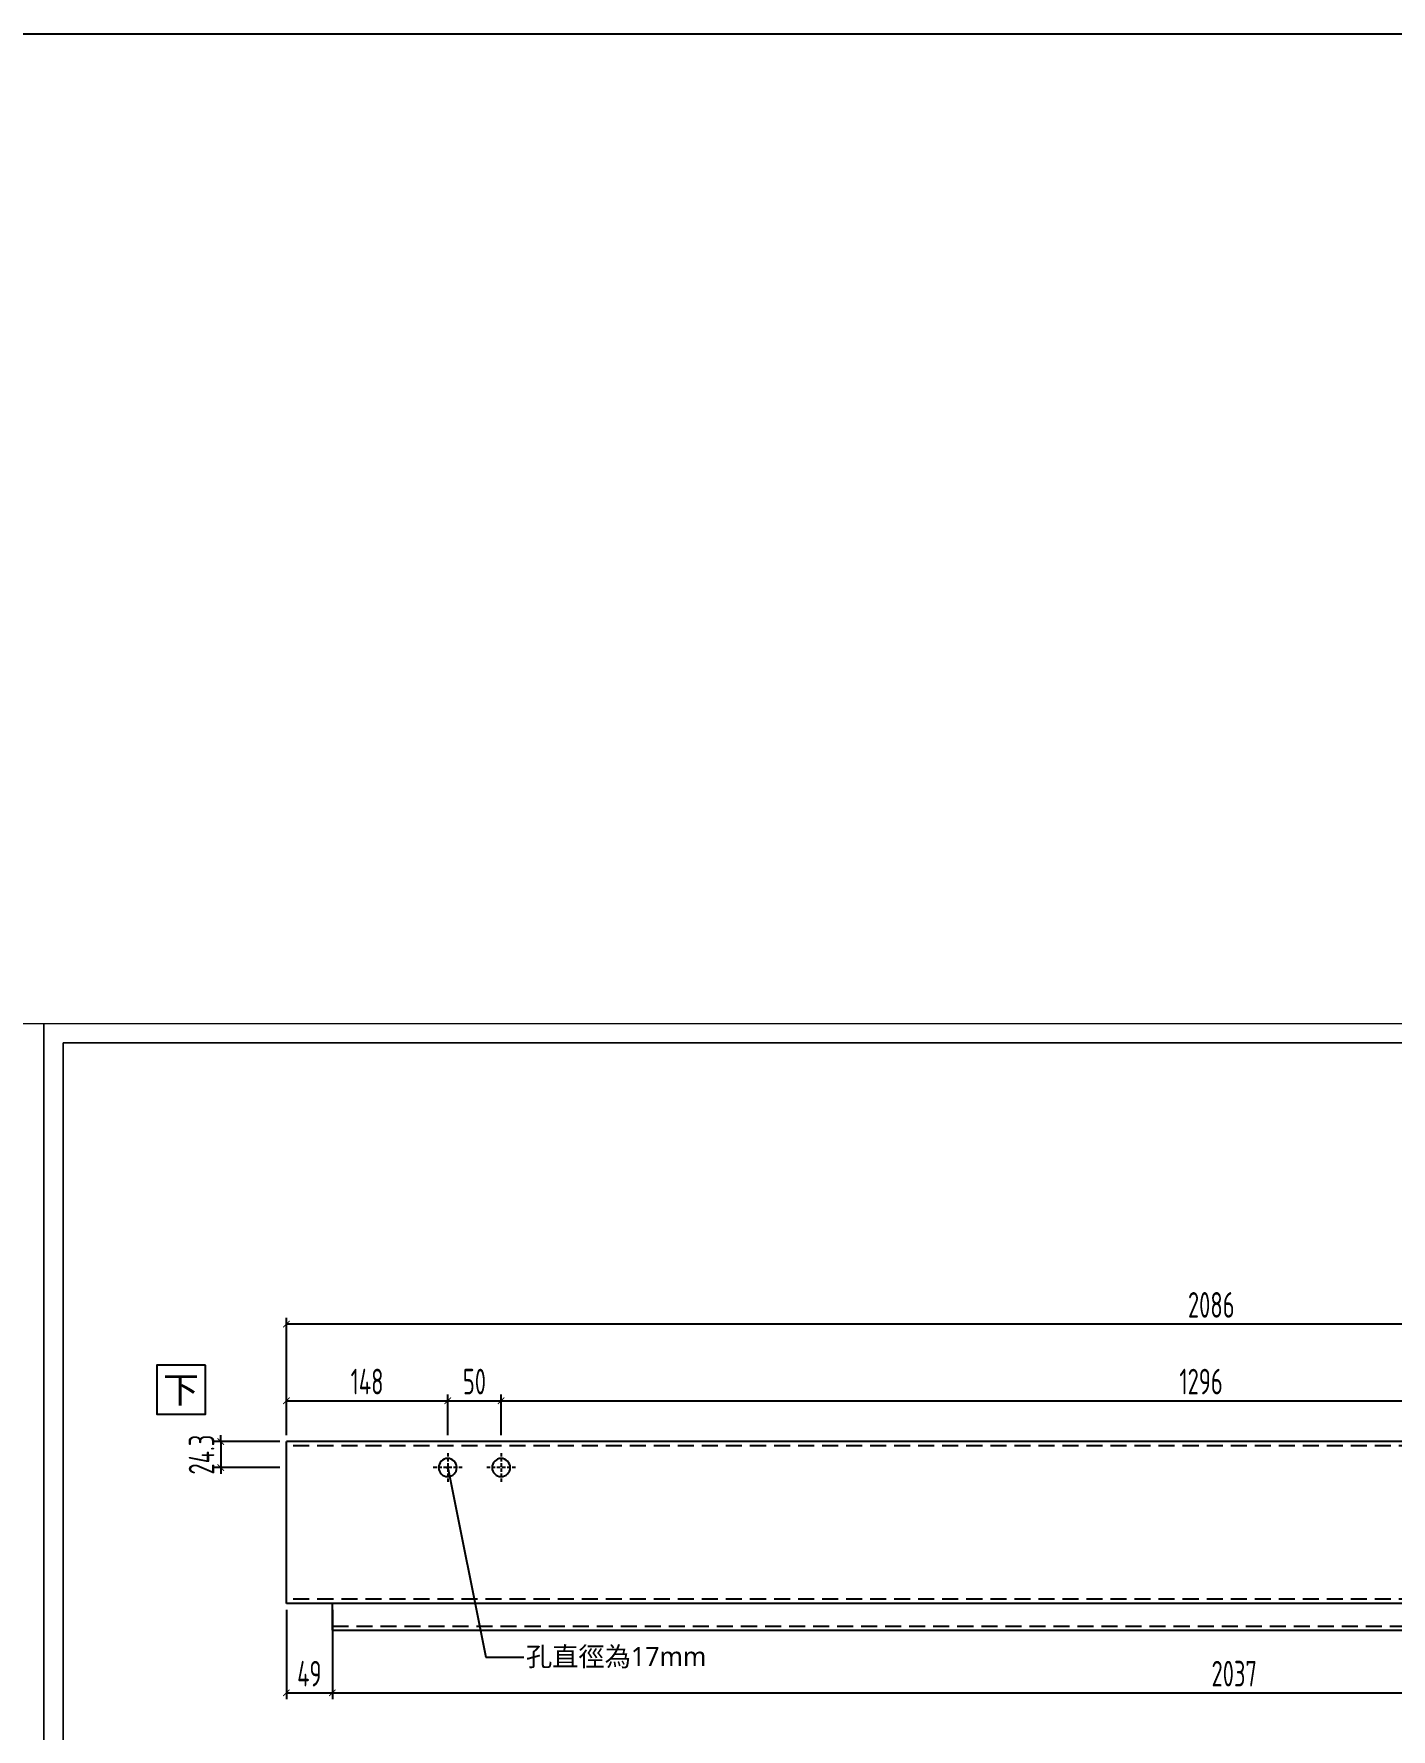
# Model space of a CAD drawing. Extents: x -3378 to 102197, y -3799 to 48702.
# Drawn here: x 13910 to 15180, y 8471 to 10058 of the extents above; entities that cross this region are included whole.
import ezdxf
from ezdxf import colors
from ezdxf.entities.mleader import LeaderData, LeaderLine
from ezdxf.enums import TextEntityAlignment as Align
from ezdxf.math import Vec2, Vec3

# ---------------------------------------------------------------- set-up
doc = ezdxf.new("R2010")
doc.units = 0
doc.set_wipeout_variables(frame=1)
doc.linetypes.add('ASC-Facade Detail W1 & W2$0$HIDDEN2', pattern=[4.7625, 3.175, -1.5875])
doc.linetypes.add('HIDDEN', pattern=[0.375, 0.25, -0.125])
for name, color, linetype in [('DIM', 173, 'Continuous'), ('GM_ANNO_LABL', 4, 'Continuous'), ('GM_ANNO_TEXT', 7, 'Continuous'), ('镀锌钢板', 3, 'Continuous'), ('隱藏線 HIDDEN', 8, 'HIDDEN')]:
    doc.layers.add(name, color=color, linetype=linetype)
doc.layers.add('GM_CNST', color=171, linetype='Continuous', lineweight=5, plot=False)
doc.styles.add('CHINESE', font='ros1.shx', dxfattribs={"width": 0.75, "bigfont": 'hztxt.shx'})
doc.styles.add('GM', font='')
doc.styles.get('GM').set_extended_font_data('Microsoft JhengHei')
doc.dimstyles.new('F-06', dxfattribs={"dimscale": 6, "dimtxt": 4, "dimasz": 1, "dimexe": 1, "dimexo": 1, "dimgap": 1, "dimtad": 1, "dimdec": 1, "dimzin": 12, "dimdsep": 46, "dimtxsty": 'CHINESE', "dimblk": 'ARCHTICK', "dimcen": 0, "dimclrd": 4, "dimclre": 4, "dimclrt": 1, "dimadec": 0, "dimazin": 3, "dimtfac": 1, "dimtdec": 1, "dimtix": 1, "dimtmove": 2, "dimatfit": 3, "dimfxl": 1, "dimtolj": 1, "dimtzin": 0, "dimarcsym": 0})

# ---------------------------------------------------------------- blocks, each defined once
blk = doc.blocks.new('TK')
at = {"lineweight": 0}
blk.add_3dface([(3, 5), (415, 5), (415, 294), (3, 294)], dxfattribs=at)
at = {"layer": 'GM_CNST'}
blk.add_lwpolyline([(3, 294), (415, 294), (415, 30.55), (3, 30.55)], close=True, dxfattribs=at)
at = {"layer": 'GM_CNST', "linetype": 'Continuous', "lineweight": 0}
blk.add_3dface([(420, 0), (0, 0), (0, 297), (420, 297)], dxfattribs=at)
at = {"layer": 'GM_ANNO_TEXT', "style": 'GM'}
for tag, p in [('業主', (283.43, 26.37)), ('圖名', (283.48, 9.14))]:
    blk.add_attdef(tag, text='', height=2.56, dxfattribs=at).set_placement(p, align=Align.MIDDLE_LEFT)
for tag, p in [('繪圖者', (109.3, 23.05)), ('比例尺', (166.71, 23.04)), ('設計者', (109.3, 9.56)), ('單位', (138.49, 9.62)), ('日期', (166.62, 9.45))]:
    blk.add_attdef(tag, text='', height=2.56, dxfattribs=at).set_placement(p, align=Align.CENTER)
for p in [(389.45, 19.37), (359.78, 12.56), (389.45, 13.69), (389.45, 8.01)]:
    blk.add_attdef('加工編號', text='', height=2.56, dxfattribs=at).set_placement(p, align=Align.MIDDLE)
blk = doc.blocks.new('_ArchTick')
at = {"color": 0, "linetype": 'ByBlock', "const_width": 0.15}
blk.add_lwpolyline([(-0.5, -0.5), (0.5, 0.5)], dxfattribs=at)
blk = doc.blocks.new('*D1034')
at = {"layer": 'Defpoints', "color": 0, "ltscale": 10, "transparency": 16777216}
for p in [(14145.9, 8588.8), (14188.9, 8588.8, 0), (14188.9, 8505)]:
    blk.add_point(p, dxfattribs=at)
at = {"layer": 'DIM', "color": 4, "lineweight": -2, "ltscale": 10, "transparency": 16777216}
for p, q in [((14145.9, 8582.8), (14145.9, 8499)), ((14188.9, 8582.8), (14188.9, 8499)), ((14145.9, 8505), (14188.9, 8505))]:
    blk.add_line(p, q, dxfattribs=at)
at = {"layer": 'DIM', "color": 4, "lineweight": -2, "ltscale": 10, "transparency": 16777216, "xscale": 6, "yscale": 6, "zscale": 6, "rotation": 180}
blk.add_blockref('_ArchTick', (14145.9, 8505), dxfattribs=at)
at = {"layer": 'DIM', "color": 4, "lineweight": -2, "ltscale": 10, "transparency": 16777216, "xscale": 6, "yscale": 6, "zscale": 6}
blk.add_blockref('_ArchTick', (14188.9, 8505), dxfattribs=at)
at = {"layer": 'DIM', "color": 1, "ltscale": 10, "transparency": 16777216, "insert": (14167.4, 8523), "char_height": 24, "attachment_point": 5, "style": 'CHINESE'}
blk.add_mtext('\\A1;49', dxfattribs=at)
blk = doc.blocks.new('*D1035')
at = {"layer": 'Defpoints', "color": 0, "ltscale": 10, "transparency": 16777216}
for p in [(14188.9, 8563.6), (15877.3, 8563.6), (15877.3, 8505)]:
    blk.add_point(p, dxfattribs=at)
at = {"layer": 'DIM', "color": 4, "lineweight": -2, "ltscale": 10, "transparency": 16777216}
for p, q in [((14188.9, 8557.6), (14188.9, 8499)), ((15877.3, 8557.6), (15877.3, 8499)), ((14188.9, 8505), (15877.3, 8505))]:
    blk.add_line(p, q, dxfattribs=at)
at = {"layer": 'DIM', "color": 4, "lineweight": -2, "ltscale": 10, "transparency": 16777216, "xscale": 6, "yscale": 6, "zscale": 6, "rotation": 180}
blk.add_blockref('_ArchTick', (14188.9, 8505), dxfattribs=at)
at = {"layer": 'DIM', "color": 4, "lineweight": -2, "ltscale": 10, "transparency": 16777216, "xscale": 6, "yscale": 6, "zscale": 6}
blk.add_blockref('_ArchTick', (15877.3, 8505), dxfattribs=at)
at = {"layer": 'DIM', "color": 1, "ltscale": 10, "transparency": 16777216, "insert": (15033.1, 8523), "char_height": 24, "attachment_point": 5, "style": 'CHINESE'}
blk.add_mtext('\\A1;2037', dxfattribs=at)
blk = doc.blocks.new('*D1036')
at = {"layer": 'Defpoints', "color": 0, "ltscale": 10, "transparency": 16777216}
for p in [(14145.9, 8850.3), (14145.9, 8740.3), (15877.3, 8740.3)]:
    blk.add_point(p, dxfattribs=at)
at = {"layer": 'DIM', "color": 4, "lineweight": -2, "ltscale": 10, "transparency": 16777216}
for p, q in [((14145.9, 8746.3), (14145.9, 8856.3)), ((15877.3, 8850.3), (14145.9, 8850.3)), ((15877.3, 8746.3), (15877.3, 8856.3))]:
    blk.add_line(p, q, dxfattribs=at)
at = {"layer": 'DIM', "color": 4, "lineweight": -2, "ltscale": 10, "transparency": 16777216, "xscale": 6, "yscale": 6, "zscale": 6, "rotation": 180}
blk.add_blockref('_ArchTick', (14145.9, 8850.3), dxfattribs=at)
at = {"layer": 'DIM', "color": 4, "lineweight": -2, "ltscale": 10, "transparency": 16777216, "xscale": 6, "yscale": 6, "zscale": 6}
blk.add_blockref('_ArchTick', (15877.3, 8850.3), dxfattribs=at)
at = {"layer": 'DIM', "color": 1, "ltscale": 10, "transparency": 16777216, "insert": (15011.6, 8868.3), "char_height": 24, "attachment_point": 5, "style": 'CHINESE'}
blk.add_mtext('\\A1;2086', dxfattribs=at)
blk = doc.blocks.new('A$C1729d957')
at = {"color": 1, "linetype": 'ASC-Facade Detail W1 & W2$0$HIDDEN2'}
for p, q in [((-13.5, 0), (13.5, 0)), ((0, 13.5), (0, -13.5))]:
    blk.add_line(p, q, dxfattribs=at)
at = {"color": 1}
blk.add_circle((0, 0), 8.5, dxfattribs=at)
blk = doc.blocks.new('*D1037')
at = {"layer": 'Defpoints', "color": 0, "ltscale": 10, "transparency": 16777216}
for p in [(14296.9, 8778.5), (14145.9, 8740.3), (14296.9, 8740.3)]:
    blk.add_point(p, dxfattribs=at)
at = {"layer": 'DIM', "color": 4, "lineweight": -2, "ltscale": 10, "transparency": 16777216}
for p, q in [((14145.9, 8746.3), (14145.9, 8784.5)), ((14145.9, 8778.5), (14296.9, 8778.5)), ((14296.9, 8746.3), (14296.9, 8784.5))]:
    blk.add_line(p, q, dxfattribs=at)
at = {"layer": 'DIM', "color": 4, "lineweight": -2, "ltscale": 10, "transparency": 16777216, "xscale": 6, "yscale": 6, "zscale": 6, "rotation": 180}
blk.add_blockref('_ArchTick', (14145.9, 8778.5), dxfattribs=at)
at = {"layer": 'DIM', "color": 4, "lineweight": -2, "ltscale": 10, "transparency": 16777216, "xscale": 6, "yscale": 6, "zscale": 6}
blk.add_blockref('_ArchTick', (14296.9, 8778.5), dxfattribs=at)
at = {"layer": 'DIM', "color": 1, "ltscale": 10, "transparency": 16777216, "insert": (14221.4, 8796.5), "char_height": 24, "attachment_point": 5, "style": 'CHINESE'}
blk.add_mtext('\\A1;148', dxfattribs=at)
blk = doc.blocks.new('*D1038')
at = {"layer": 'Defpoints', "color": 0, "ltscale": 10, "transparency": 16777216}
for p in [(14346.9, 8778.5), (14296.9, 8740.3), (14346.9, 8740.3)]:
    blk.add_point(p, dxfattribs=at)
at = {"layer": 'DIM', "color": 4, "lineweight": -2, "ltscale": 10, "transparency": 16777216}
for p, q in [((14296.9, 8746.3), (14296.9, 8784.5)), ((14296.9, 8778.5), (14346.9, 8778.5)), ((14346.9, 8746.3), (14346.9, 8784.5))]:
    blk.add_line(p, q, dxfattribs=at)
at = {"layer": 'DIM', "color": 4, "lineweight": -2, "ltscale": 10, "transparency": 16777216, "xscale": 6, "yscale": 6, "zscale": 6, "rotation": 180}
blk.add_blockref('_ArchTick', (14296.9, 8778.5), dxfattribs=at)
at = {"layer": 'DIM', "color": 4, "lineweight": -2, "ltscale": 10, "transparency": 16777216, "xscale": 6, "yscale": 6, "zscale": 6}
blk.add_blockref('_ArchTick', (14346.9, 8778.5), dxfattribs=at)
at = {"layer": 'DIM', "color": 1, "ltscale": 10, "transparency": 16777216, "insert": (14321.9, 8796.5), "char_height": 24, "attachment_point": 5, "style": 'CHINESE'}
blk.add_mtext('\\A1;50', dxfattribs=at)
blk = doc.blocks.new('*D1039')
at = {"layer": 'Defpoints', "color": 0, "ltscale": 10, "transparency": 16777216}
for p in [(15657.3, 8778.5), (14346.9, 8740.3), (15657.3, 8740.3)]:
    blk.add_point(p, dxfattribs=at)
at = {"layer": 'DIM', "color": 4, "lineweight": -2, "ltscale": 10, "transparency": 16777216}
for p, q in [((14346.9, 8746.3), (14346.9, 8784.5)), ((14346.9, 8778.5), (15657.3, 8778.5)), ((15657.3, 8746.3), (15657.3, 8784.5))]:
    blk.add_line(p, q, dxfattribs=at)
at = {"layer": 'DIM', "color": 4, "lineweight": -2, "ltscale": 10, "transparency": 16777216, "xscale": 6, "yscale": 6, "zscale": 6, "rotation": 180}
blk.add_blockref('_ArchTick', (14346.9, 8778.5), dxfattribs=at)
at = {"layer": 'DIM', "color": 4, "lineweight": -2, "ltscale": 10, "transparency": 16777216, "xscale": 6, "yscale": 6, "zscale": 6}
blk.add_blockref('_ArchTick', (15657.3, 8778.5), dxfattribs=at)
at = {"layer": 'DIM', "color": 1, "ltscale": 10, "transparency": 16777216, "insert": (15002.1, 8796.5), "char_height": 24, "attachment_point": 5, "style": 'CHINESE'}
blk.add_mtext('\\A1;1296', dxfattribs=at)
blk = doc.blocks.new('*D1163')
at = {"layer": 'Defpoints', "color": 0, "ltscale": 10, "transparency": 16777216}
for p in [(14145.9, 8740.3), (14084.5, 8716), (14145.9, 8716)]:
    blk.add_point(p, dxfattribs=at)
at = {"layer": 'DIM', "color": 4, "lineweight": -2, "ltscale": 10, "transparency": 16777216}
for p, q in [((14084.5, 8740.3), (14084.5, 8746.3)), ((14139.9, 8740.3), (14078.5, 8740.3)), ((14084.5, 8740.3), (14084.5, 8716)), ((14139.9, 8716), (14078.5, 8716)), ((14084.5, 8716), (14084.5, 8710))]:
    blk.add_line(p, q, dxfattribs=at)
at = {"layer": 'DIM', "color": 4, "lineweight": -2, "ltscale": 10, "transparency": 16777216, "xscale": 6, "yscale": 6, "zscale": 6}
for p, rotation in [((14084.5, 8740.3), 270), ((14084.5, 8716), 90)]:
    blk.add_blockref('_ArchTick', p, dxfattribs=dict(at, rotation=rotation))
at = {"layer": 'DIM', "color": 1, "ltscale": 10, "transparency": 16777216, "insert": (14066.5, 8728.1), "char_height": 24, "attachment_point": 5, "rotation": 90, "style": 'CHINESE'}
blk.add_mtext('\\A1;24.3', dxfattribs=at)
blk = doc.blocks.new('_Dot')
at = {"color": 0, "linetype": 'ByBlock', "lineweight": -2}
blk.add_line((-0.5, 0), (-1, 0), dxfattribs=at)
at = {"color": 0, "linetype": 'ByBlock', "const_width": 0.5}
blk.add_lwpolyline([(-0.25, 0, 1), (0.25, 0, 1)], format="xyb", close=True, dxfattribs=at)
blk = doc.blocks.new('*U1278')
blk.add_wipeout([(-1.6, 1.6), (1.6, 1.6), (1.6, -1.6), (-1.6, -1.6)])
blk.add_lwpolyline([(-1.6, 1.6), (1.6, 1.6), (1.6, -1.6), (-1.6, -1.6)], close=True)
at = {"layer": 'GM_ANNO_TEXT', "ltscale": 0.3, "style": 'GM', "flags": 8}
blk.add_attdef('01', text='', height=1.73, dxfattribs=at).set_placement((0, 0), align=Align.MIDDLE_CENTER)

msp = doc.modelspace()

# ---------------------------------------------------------------- linework, layer by layer
at = {"layer": 'DIM', "ltscale": 10}
msp.add_lwpolyline([(7559.9, 10058.384), (20531.085, 10058.384), (20531.085, 4217.96), (7559.9, 4217.96)], close=True, dxfattribs=at)
at = {"layer": '镀锌钢板', "linetype": 'Continuous'}
for p, q in [((15877.338, 8740.29), (14145.896, 8740.29)), ((14145.896, 8588.79), (14145.896, 8740.29)), ((15837.338, 8588.79), (14145.896, 8588.79)), ((14188.904, 8563.615, 0), (14188.904, 8588.79, 0)), ((14188.904, 8563.615), (15877.338, 8563.615))]:
    msp.add_line(p, q, dxfattribs=at)
at = {"layer": '隱藏線 HIDDEN', "ltscale": 60}
for p, q in [((15877.338, 8736.29), (14145.896, 8736.29)), ((15877.338, 8592.79), (14145.896, 8592.79)), ((14188.904, 8567.615), (15877.338, 8567.615))]:
    msp.add_line(p, q, dxfattribs=at)

# ---------------------------------------------------------------- block references
at = {"xscale": 6, "yscale": 6, "zscale": 6}
for p in [(11398.793, 7349.705), (13918.793, 7349.705)]:
    msp.add_blockref('TK', p, dxfattribs=at)
at = {"xscale": -1}
for p in [(14296.895, 8715.996, 0.003), (14346.895, 8715.996, 0.003)]:
    msp.add_blockref('A$C1729d957', p, dxfattribs=at)

# ---------------------------------------------------------------- dimensions: what is measured, and where the dimension line sits
at = {"layer": 'DIM', "ltscale": 10}
for base, p1, p2, text, picture, middle in [((14145.896, 8850.344), (15877.338, 8740.29), (14145.896, 8740.29), '2086', '*D1036', (15011.617, 8868.344)), ((14296.895, 8778.524), (14145.896, 8740.29), (14296.895, 8740.29), '148', '*D1037', (14221.396, 8796.524)), ((15657.339, 8778.524), (14346.895, 8740.29), (15657.339, 8740.29), '1296', '*D1039', (15002.117, 8796.524)), ((14188.904, 8504.994), (14145.896, 8588.79), (14188.904, 8588.79, 0), '49', '*D1034', (14167.4, 8522.994)), ((15877.338, 8504.994), (14188.904, 8563.615), (15877.338, 8563.615), '2037', '*D1035', (15033.121, 8522.994))]:
    dim = msp.add_linear_dim(base=base, p1=p1, p2=p2, text=text, dimstyle='F-06', dxfattribs=at)
    dim.commit()
    dim.dimension.update_dxf_attribs({"geometry": picture, "text_midpoint": middle})
dim = msp.add_linear_dim(base=(14346.895, 8778.524), p1=(14296.895, 8740.29), p2=(14346.895, 8740.29), dimstyle='F-06', dxfattribs=at)
dim.commit()
dim.dimension.update_dxf_attribs({"geometry": '*D1038', "text_midpoint": (14321.895, 8796.524)})
dim = msp.add_linear_dim(base=(14084.51, 8715.996), p1=(14145.896, 8740.29), p2=(14145.896, 8715.996), angle=90, dimstyle='F-06', dxfattribs=at)
dim.commit()
dim.dimension.update_dxf_attribs({"geometry": '*D1163', "text_midpoint": (14066.51, 8728.143)})

# ---------------------------------------------------------------- leaders
at = {"layer": 'GM_ANNO_LABL'}
ml = msp.add_multileader_mtext('Standard', dxfattribs=at)
ml.set_content('{\\fMicrosoft JhengHei|b0|i0|c136|p34;孔直徑為17mm}', color=256, style='GM')
ml.set_leader_properties()
ml.set_arrow_properties(name='DOT')
ml.build(insert=Vec2(0, 0))
ml.multileader.update_dxf_attribs({"arrow_head_size": 3})
ctx = ml.context
ctx.base_point, ctx.char_height, ctx.arrow_head_size, ctx.plane_origin = Vec3(14368.14, 8538.381, 0.003), 18, 3, Vec3(14368.093, 8647.216, 0.003)
notes = []
notes.append((ctx, [(0, (1, 1, 0), (14332.564, 8538.381, 0.003), (1, 0), 35.576, [(0, [(14296.895, 8715.996, 0.003)], 0, [])])]))
ctx.mtext.insert, ctx.mtext.flow_direction = Vec3(14370.14, 8548.038, 0.003), 5
for ctx, leaders in notes:
    for number, flags, end, landing, length, lines in leaders:
        leader = LeaderData()
        leader.index, (leader.has_last_leader_line, leader.has_dogleg_vector, leader.attachment_direction) = number, flags
        leader.last_leader_point, leader.dogleg_vector, leader.dogleg_length = Vec3(end), Vec3(landing), length
        for number, points, colour, breaks in lines:
            line = LeaderLine()
            line.index, line.vertices, line.color, line.breaks = number, Vec3.list(points), colors.encode_raw_color(colour), breaks
            leader.lines.append(line)
        ctx.leaders.append(leader)

# ---------------------------------------------------------------- next in the draw order: block references
at = {"layer": 'GM_ANNO_LABL', "ltscale": 0.3}
ref = msp.add_blockref('*U1278', (14047.347, 8788.851, 0), dxfattribs=dict(at, xscale=-14.28571431275816, yscale=14.28571431275816, zscale=14.28571431275816))
ref.add_attrib('01', '下', dxfattribs={"layer": 'GM_ANNO_TEXT', "ltscale": 0.3, "height": 24.643, "style": 'GM', "flags": 8}).set_placement((14047.124, 8788.851, 0), align=Align.MIDDLE_CENTER)

doc.saveas('drawing.dxf')
